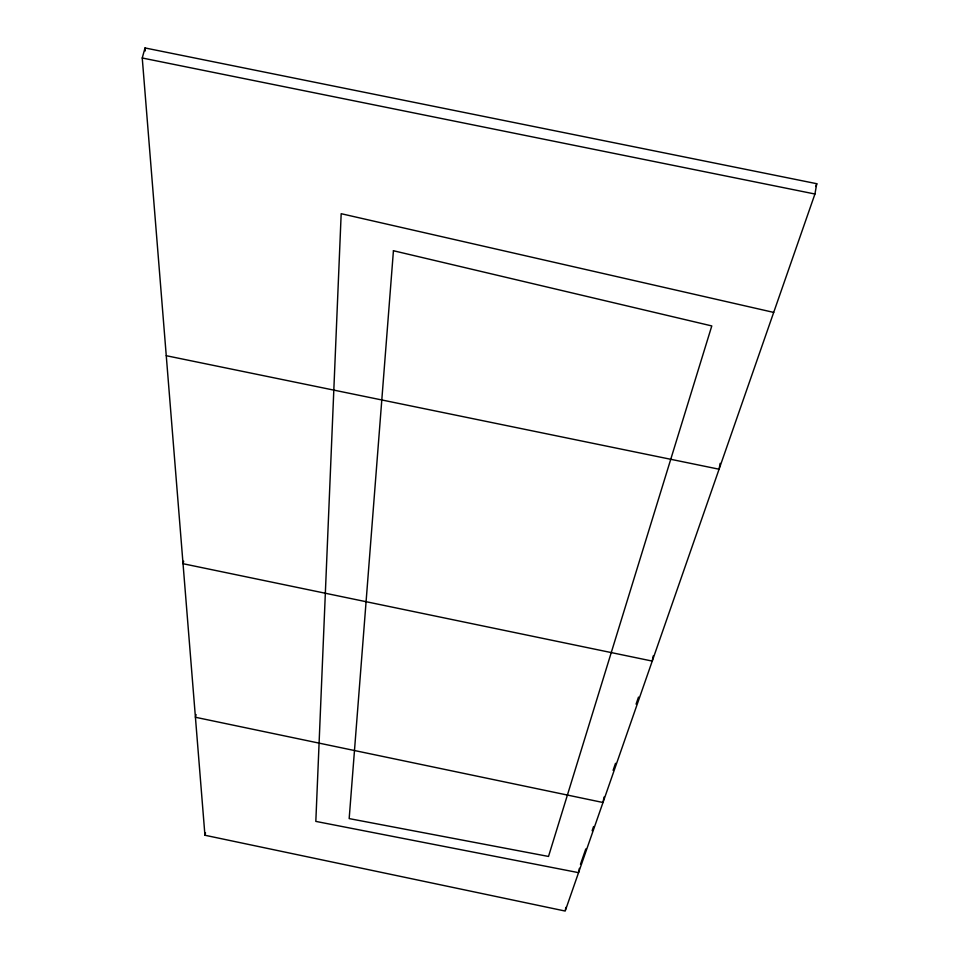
<?xml version="1.0" encoding="UTF-8"?>
<svg xmlns="http://www.w3.org/2000/svg" width="959" height="959" viewBox="0 0 959 959"><rect width="100%" height="100%" fill="white"/><g stroke="black" fill="none" stroke-linecap="round" stroke-linejoin="round"><path stroke-width="1.44" d="M814.934 194.018L816.756 183.708L145.025 47.95L142.244 57.996L204.938 835.253L565.175 911.05L814.934 194.018L142.244 57.996M720.149 463.341L719.082 469.215L166.255 355.705M653.199 655.968L652.252 661.087L183.037 563.712L183.672 561.195M604.026 797.073L602.995 802.503L195.42 717.26L196.08 714.587M579.38 868.351L578.553 872.654L315.823 821.395L341.176 213.701L773.697 312.406M565.414 909.827L565.882 907.394M204.938 835.253L205.514 832.856M580.459 864.347L585.805 848.943M592.123 830.734L593.585 826.526M613.089 770.353L615.534 763.304M636.069 704.134L638.514 697.097M815.773 186.525L816.756 183.708M145.025 47.95L145.265 50.923M393.43 250.731L349.172 818.602L548.512 856.447L711.794 325.928L393.43 250.731"/></g></svg>
